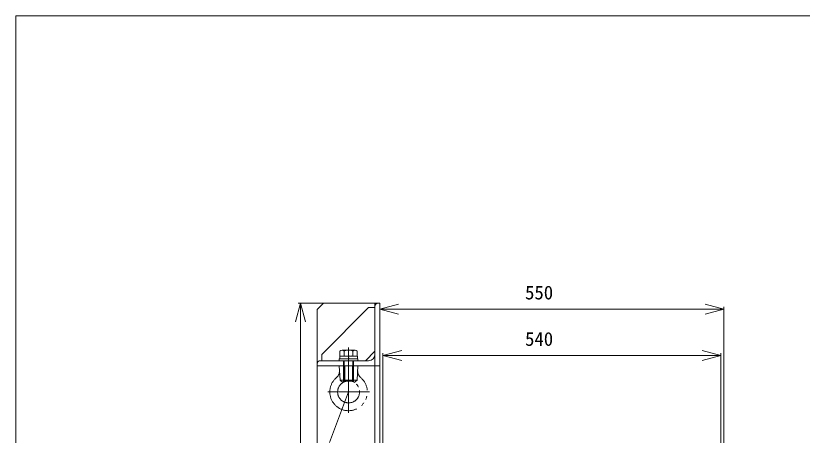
# Model space of a CAD drawing. Units: millimetres at full size. Extents: x -32787 to 32787, y -11878 to 14562.
# Drawn here: x -17471 to -16212, y 7405 to 8078 of the extents above; entities that cross this region are included whole.
import ezdxf
from ezdxf.enums import TextEntityAlignment as Align

# ---------------------------------------------------------------- set-up
doc = ezdxf.new("R2010")
doc.units = ezdxf.units.MM
doc.header["$LTSCALE"] = 9.6
doc.linetypes.add('CHAIN2', pattern=[12, 9, -1, 1, -1])
doc.linetypes.add('DOUBLE_CHAIN2', pattern=[12.8, 9, -1, 0.6, -0.6, 0.6, -1])
for name, color, linetype, lineweight in [('0-3_05_CENTER', 2, 'CHAIN2', 9), ('0-4_04_HIDDEN', 7, 'Continuous', 9), ('0-5_10_DRAFT', 1, 'Continuous', 9), ('0-7_01_外形線', 134, 'Continuous', 9), ('0-8_04_中心線', 4, 'CHAIN2', 9), ('0-9_03_かくれ線', 5, 'Continuous', 9), ('0-A_06_PHANTOM', 2, 'DOUBLE_CHAIN2', 9), ('0-E_08_DIM', 3, 'Continuous', 9), ('0-F_Defpoints', 134, 'Continuous', 9)]:
    doc.layers.add(name, color=color, linetype=linetype, lineweight=lineweight)
doc.styles.add('ＭＳ ゴシック', font='')
doc.styles.get('ＭＳ ゴシック').set_extended_font_data('MS Gothic')

# ---------------------------------------------------------------- blocks, each defined once
blk = doc.blocks.new('A$C3CCA425A_1_1')
at = {"layer": '0-3_05_CENTER'}
for p, q in [((0, 75.2), (0, -3.282)), ((-33.2, 42), (33.2, 42))]:
    blk.add_line(p, q, dxfattribs=at)
at = {"layer": '0-4_04_HIDDEN', "color": 2}
for p, q in [((-8, 26.436), (-8, 0)), ((-6.25, 0), (-6.25, 25.654)), ((6.25, 25.654), (6.25, 0)), ((8, 0), (8, 26.436))]:
    blk.add_line(p, q, dxfattribs=at)
at = {"layer": '0-A_06_PHANTOM'}
for p, q in [((-13.542, 23), (-8.965, 26.97)), ((-13.542, 23), (-15, 0)), ((13.542, 23), (15, 0)), ((-15, 0), (15, 0))]:
    blk.add_line(p, q, dxfattribs=at)
blk.add_lwpolyline([(-13.542, 23), (13.542, 23), (8.965, 26.97)], dxfattribs=at)
blk.add_circle((0, 42), 17.5, dxfattribs=at)
for centre, radius, start, end in [((0, 42), 30, 310.3553, 229.6447), ((-28.491, 8.47), 14, 356.37247, 49.6447), ((28.491, 8.47), 14, 130.3553, 183.62753)]:
    blk.add_arc(centre, radius, start, end, dxfattribs=at)
at = {"layer": '0-5_10_DRAFT', "style": 'ＭＳ ゴシック', "width": 1.8}
blk.add_text('M16', height=1.1, dxfattribs=at).set_placement((0.539, 1.348), align=Align.BOTTOM_LEFT)
blk = doc.blocks.new('A$C52B60F3E_1_1')
at = {"layer": '0-4_04_HIDDEN'}
for p, q in [((-13.85, 15.144), (-13.85, 7)), ((-10.387, 17), (10.387, 17)), ((-6.925, 7), (-6.925, 15.144)), ((6.925, 15.144), (6.925, 7)), ((13.85, 7), (13.85, 15.144)), ((-15, 0), (-15, 3)), ((-15, 3), (15, 3)), ((-15, 0), (15, 0)), ((-14, 3), (-14, 7)), ((-14, 7), (14, 7)), ((-8, 0), (-8, -31.918)), ((-6.917, 0), (-6.917, -33)), ((0.728, 3), (-0.728, 7)), ((6.918, 0), (6.918, -33)), ((8, 0), (8, -31.918)), ((14, 7), (14, 3)), ((15, 3), (15, 0))]:
    blk.add_line(p, q, dxfattribs=at)
at = {"layer": '0-4_04_HIDDEN', "linetype": 'CHAIN2'}
blk.add_line((0, 20.915), (0, -36), dxfattribs=at)
at = {"layer": '0-4_04_HIDDEN'}
for points in [[(8, -31.918), (-8, -31.918), (-6.918, -33)], [(8, -31.918), (6.918, -33), (-6.917, -33)]]:
    blk.add_lwpolyline(points, dxfattribs=at)
for centre, radius, start, end in [((-10.387, 12.842), 4.158, 33.626, 146.374), ((0, 3.15), 13.85, 60, 120), ((10.387, 12.842), 4.158, 33.626, 146.374)]:
    blk.add_arc(centre, radius, start, end, dxfattribs=at)
at = {"layer": '0-5_10_DRAFT', "style": 'ＭＳ ゴシック', "width": 1.5}
blk.add_text('M16x40', height=0.7331, dxfattribs=at).set_placement((0.41, 7.482), align=Align.BOTTOM_LEFT)
blk = doc.blocks.new('_Open30')
at = {"layer": '0-E_08_DIM'}
blk.add_line((0, 0), (-1, 0), dxfattribs=at)
blk.add_lwpolyline([(-1, 0.2679), (0, 0), (-1, -0.2679)], dxfattribs=at)

msp = doc.modelspace()

# ---------------------------------------------------------------- linework, layer by layer
at = {"layer": '0-3_05_CENTER', "color": 4}
msp.add_line((-16938.461, 7476.196), (-17168.033, 6862.584), dxfattribs=at)
at = {"layer": '0-7_01_外形線'}
msp.add_line((-16896.461, 6404.196), (-16896.461, 7618.196), dxfattribs=at)
msp.add_lwpolyline([(-16888.461, 6404.196), (-16888.461, 7618.196), (-16978.461, 7618.196), (-16988.461, 7608.196), (-16988.461, 6404.196)], dxfattribs=at)
at = {"layer": '0-8_04_中心線'}
msp.add_line((-16938.461, 7532.384), (-16938.461, 7511.976), dxfattribs=at)
at = {"layer": '0-9_03_かくれ線'}
for p, q in [((-16911.461, 7526.196), (-16896.461, 7541.196)), ((-16983.461, 7526.196), (-16906.461, 7526.196))]:
    msp.add_line(p, q, dxfattribs=at)
for points in [[(-16891.461, 7618.196), (-16888.461, 7618.196), (-16888.461, 7518.196), (-16988.461, 7518.196), (-16988.461, 7521.196)], [(-16896.461, 7611.196), (-16906.461, 7611.196), (-16981.461, 7536.196), (-16981.461, 7526.196)]]:
    msp.add_lwpolyline(points, dxfattribs=at)
for centre, radius, start, end in [((-16891.461, 7613.196), 5, 90, 180), ((-16906.461, 7536.196), 10, 270, 0), ((-16983.461, 7521.196), 5, 90, 184.03841)]:
    msp.add_arc(centre, radius, start, end, dxfattribs=at)
at = {"layer": '0-E_08_DIM'}
for p, q in [((-16952.217, 7618.196), (-17019.043, 7618.196)), ((-16888.461, 7240.071), (-16888.461, 7612.293)), ((-16858.461, 7608.543), (-16368.461, 7608.543)), ((-16338.461, 7240.071), (-16338.461, 7612.293)), ((-17015.293, 7588.196), (-17015.293, 7082.267)), ((-16883.461, 7251.071), (-16883.461, 7538.063)), ((-16853.461, 7534.313), (-16373.461, 7534.313)), ((-16343.461, 7251.071), (-16343.461, 7538.063))]:
    msp.add_line(p, q, dxfattribs=at)
at = {"layer": '0-F_Defpoints'}
msp.add_lwpolyline([(-17470.566, 8077.842), (-13957.127, 8077.842), (-13957.127, 5496.795), (-17470.566, 5496.795)], close=True, dxfattribs=at)

# ---------------------------------------------------------------- block references
at = {"layer": '0-4_04_HIDDEN'}
msp.add_blockref('A$C52B60F3E_1_1', (-16938.461, 7526.196), dxfattribs=at)
at = {"layer": '0-4_04_HIDDEN', "rotation": 180}
msp.add_blockref('A$C3CCA425A_1_1', (-16938.461, 7518.196), dxfattribs=at)
at = {"layer": '0-E_08_DIM', "xscale": 30, "yscale": 30}
for p, rotation in [((-17015.293, 7618.196), 90), ((-16888.461, 7608.543), 180), ((-16883.461, 7534.313), 180)]:
    msp.add_blockref('_Open30', p, dxfattribs=dict(at, rotation=rotation))
for p in [(-16338.461, 7608.543), (-16343.461, 7534.313)]:
    msp.add_blockref('_Open30', p, dxfattribs=at)

# ---------------------------------------------------------------- texts
at = {"layer": '0-E_08_DIM', "style": 'ＭＳ ゴシック'}
for s, p in [('550', (-16656.318, 7617.543)), ('540', (-16656.318, 7543.313))]:
    msp.add_text(s, height=21.99, dxfattribs=at).set_placement(p, align=Align.BOTTOM_LEFT)

doc.saveas('drawing.dxf')
